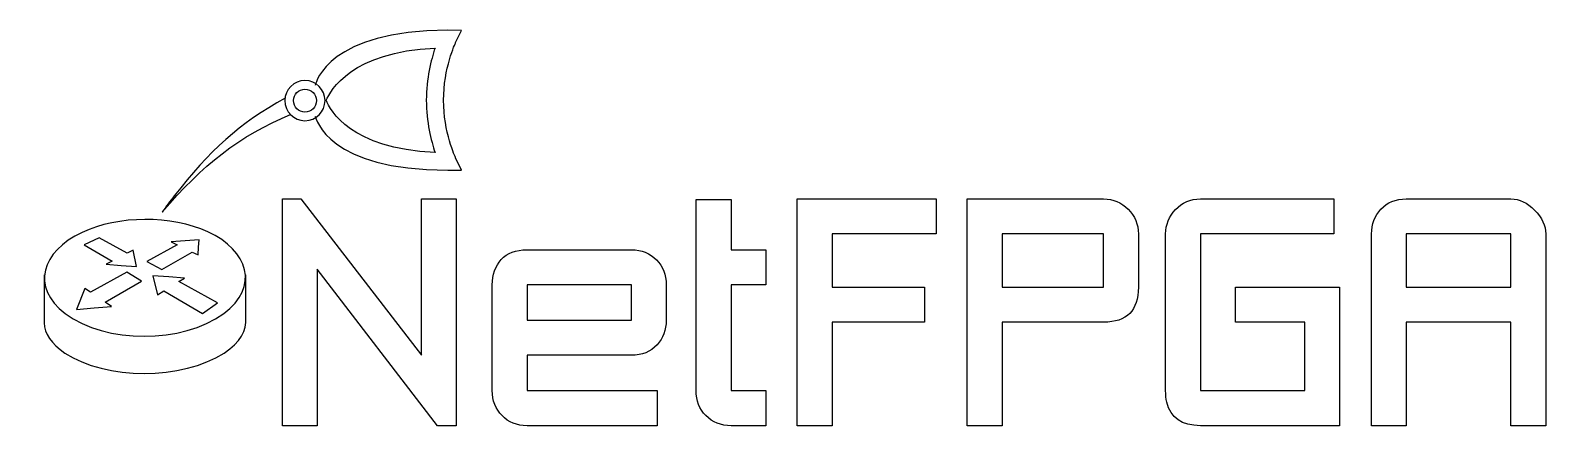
# Model space of a CAD drawing. Extents: x -1 to 152, y -242 to 30.
# Drawn here: x 40.1 to 152.2, y -91.5 to -62.3 of the extents above; entities outside this region: 4.
import ezdxf

# ---------------------------------------------------------------- set-up
doc = ezdxf.new("R2010")
doc.units = 0
doc.layers.get('0').update_dxf_attribs({"linetype": 'CONTINUOUS'})

msp = doc.modelspace()

# ---------------------------------------------------------------- linework, layer by layer
at = {"color": 7}
for points in [[(0, 29.633333), (0, 26.811111)], [(0.846667, 29.068889), (-0.846667, 27.375556)], [(71.537099, -63.176201), (71.967135, -62.264976), (70.959602, -62.263847)], [(70.959602, -72.603481), (71.967488, -72.603481), (71.537099, -71.691198)], [(71.587899, -91.497906), (70.192663, -91.497906), (61.291021, -79.927854), (61.291021, -91.497906), (58.722446, -91.497906), (58.722446, -74.71909), (60.095457, -74.71909), (69.019324, -86.28879), (69.019324, -74.71909), (71.587899, -74.71909), (71.587899, -91.497906), (71.587899, -91.497906)], [(89.330505, -88.904637), (89.330505, -74.785059), (91.920952, -74.785059), (91.920952, -78.489226), (94.491643, -78.489226), (94.491643, -81.080026), (91.920952, -81.080026), (91.920952, -88.907106), (94.491643, -88.907106), (94.491643, -91.497906), (94.491643, -91.497906)], [(107.10733, -77.320826), (99.395607, -77.320826), (99.395607, -81.256415), (106.221152, -81.256415), (106.221152, -83.847215), (99.395607, -83.847215), (99.395607, -91.497906), (96.80516, -91.497906), (96.80516, -74.730026), (107.10733, -74.730026), (107.10733, -77.320826), (107.10733, -77.320826)], [(119.489124, -83.847215), (111.970371, -83.847215), (111.970371, -91.497906), (109.401796, -91.497906), (109.401796, -74.730026), (119.489124, -74.730026)], [(126.645221, -74.730026), (136.528291, -74.730026), (136.528291, -77.320826), (126.645221, -77.320826), (126.645221, -88.907106), (134.373171, -88.907106), (134.373171, -83.847215), (129.232493, -83.847215), (129.232493, -81.256415), (136.941746, -81.256415), (136.941746, -91.497906), (136.941746, -91.497906)], [(141.877107, -74.730026), (149.627282, -74.730026)], [(119.489124, -77.320826), (111.970371, -77.320826), (111.970371, -81.256415), (119.489124, -81.256415), (119.489124, -77.320826), (119.489124, -77.320826)], [(122.057699, -77.319415), (122.057699, -81.257826), (122.057699, -81.257826)], [(124.076293, -88.906401), (124.076293, -77.321531)], [(152.195857, -91.497906), (149.627282, -91.497906), (149.627282, -83.847215), (141.877107, -83.847215), (141.877107, -91.497906), (139.308532, -91.497906), (139.308532, -77.321531)], [(149.627282, -77.320826), (141.877107, -77.320826), (141.877107, -81.256415), (149.627282, -81.256415), (149.627282, -77.320826), (149.627282, -77.320826)], [(152.195857, -77.321531), (152.195857, -91.497906), (152.195857, -91.497906)], [(45.688013, -79.565904), (46.798557, -79.642809), (47.919332, -79.720067), (47.684382, -78.525209), (47.246232, -78.753809), (45.161671, -77.603048), (44.063824, -78.121631), (46.136393, -79.332012), (45.688013, -79.565904), (45.688013, -79.565904)], [(49.808457, -79.953606), (52.036955, -78.655737), (52.483924, -78.873401), (52.522377, -78.300842), (52.559066, -77.757212), (51.529307, -77.829531), (50.495316, -77.903615), (50.931349, -78.115987), (48.702146, -79.348592), (49.808457, -79.953606), (49.808457, -79.953606)], [(76.821005, -78.489226), (84.549307, -78.489226)], [(41.090782, -80.354483), (41.086013, -80.336731), (41.086013, -83.803479)], [(47.200018, -80.156101), (44.522435, -81.635651), (44.114624, -81.360484), (43.497971, -82.896479), (44.791957, -82.791704), (46.078185, -82.686576), (45.612166, -82.371898), (48.302449, -80.80627), (47.200018, -80.156101), (47.200018, -80.156101)], [(51.490149, -80.579081), (50.307638, -80.494415), (49.136063, -80.410101), (49.480727, -81.832148), (49.955213, -81.536167), (52.81236, -83.202337), (53.920435, -82.410704), (51.071402, -80.840842), (51.490149, -80.579081), (51.490149, -80.579081)], [(56.009585, -83.54559), (56.009585, -80.336723), (56.011278, -80.345613)], [(74.25243, -88.905342), (74.25243, -81.082142)], [(84.549307, -81.080026), (76.821357, -81.080026), (76.821357, -83.703987), (84.549307, -83.703987), (84.549307, -81.080026), (84.549307, -81.080026)], [(87.117882, -81.083554), (87.117882, -83.700459), (87.117882, -83.700459)], [(41.086027, -83.835573), (41.086027, -83.894487), (41.08772, -83.894487)], [(84.549307, -86.294434), (76.821005, -86.294434), (76.821005, -88.907106), (86.460305, -88.907106), (86.460305, -91.497906), (76.821005, -91.497906)], [(94.491643, -91.497906), (91.920952, -91.497906)], [(136.941746, -91.497906), (126.645221, -91.497906)], [(0.846667, -239.708889), (-0.846667, -241.402222)], [(0, -239.144445), (0, -241.966667)]]:
    msp.add_lwpolyline(points, dxfattribs=at)
for points in [[(70.959602, -62.263847), (62.173318, -62.263847), (61.215276, -66.105809), (61.158478, -66.309714)], [(61.971882, -67.440226), (62.272449, -66.712798), (63.859596, -63.844715), (70.018038, -63.571665)], [(70.018038, -63.571665), (69.726996, -64.440204), (69.368574, -65.828384), (69.368221, -67.43317)], [(70.645982, -67.43317), (70.646547, -65.091431), (71.52828, -63.195251), (71.537099, -63.176201)], [(60.393555, -65.973729), (59.574052, -65.973729), (58.906949, -66.640479), (58.906949, -67.459981)], [(61.879455, -67.459981), (61.879455, -66.640479), (61.212705, -65.973729), (60.393555, -65.973729)], [(59.54583, -67.459981), (59.54583, -66.991492), (59.925066, -66.612256), (60.393555, -66.612256)], [(59.54583, -67.459981), (59.54583, -66.991492), (59.925066, -66.612256), (60.393555, -66.612256)], [(59.739505, -66.991845), (59.73561, -66.948806), (59.740633, -66.906826), (59.740633, -66.86414)], [(60.393555, -66.612256), (60.861338, -66.612256), (61.240221, -66.991492), (61.240221, -67.459981)], [(60.393555, -66.612256), (60.861338, -66.612256), (61.240221, -66.991492), (61.240221, -67.459981)], [(58.932544, -67.290386), (55.565985, -69.093786), (53.290797, -71.214595), (50.720106, -74.503895)], [(58.906949, -67.459981), (58.906949, -68.279484), (59.574052, -68.945881), (60.393555, -68.945881)], [(60.393555, -68.307001), (59.925066, -68.307001), (59.54583, -67.927765), (59.54583, -67.459981)], [(60.393555, -68.307001), (59.925066, -68.307001), (59.54583, -67.927765), (59.54583, -67.459981)], [(61.240221, -67.459981), (61.240221, -67.927765), (60.861338, -68.307001), (60.393555, -68.307001)], [(60.393555, -68.945881), (61.212705, -68.945881), (61.879455, -68.279484), (61.879455, -67.459981)], [(61.240221, -67.459981), (61.240221, -67.927765), (60.861338, -68.307001), (60.393555, -68.307001)], [(70.018038, -71.296087), (63.767168, -71.027623), (62.252341, -68.166948), (61.971882, -67.440226)], [(69.368221, -67.43317), (69.368503, -69.038662), (69.726996, -70.427901), (70.018038, -71.296087)], [(71.537099, -71.691198), (71.528294, -71.672148), (70.646688, -69.775967), (70.645982, -67.43317)], [(49.825461, -75.709337), (52.838889, -72.222834), (55.455289, -70.08609), (59.363362, -68.472129)], [(61.15742, -68.602428), (61.211042, -68.806687), (62.103116, -72.603481), (70.959602, -72.603481)], [(50.720106, -74.503895), (50.410367, -74.899712), (50.114386, -75.302584), (49.825461, -75.709337)], [(119.489124, -74.730026), (120.197149, -74.730026), (120.802163, -74.984731), (121.304518, -75.493437)], [(124.807602, -75.516015), (125.294788, -74.99214), (125.90721, -74.730026), (126.645221, -74.730026)], [(140.00668, -75.483206), (140.471641, -74.981204), (141.095352, -74.730026), (141.877107, -74.730026)], [(149.627282, -74.730026), (150.247466, -74.730026), (150.830255, -75.006956), (151.376707, -75.560465)], [(53.202885, -77.164192), (50.517188, -75.926648), (46.575249, -75.947815), (43.897313, -77.205467)], [(121.304518, -75.493437), (121.806168, -76.002495), (122.057699, -76.611037), (122.057699, -77.319415)], [(124.076293, -77.321531), (124.076293, -76.642434), (124.320416, -76.040595), (124.807602, -75.516015)], [(139.308532, -77.321531), (139.308532, -76.597984), (139.541366, -75.985209), (140.00668, -75.483206)], [(151.376707, -75.560465), (151.92316, -76.114326), (152.195857, -76.701348), (152.195857, -77.321531)], [(43.897313, -77.205467), (40.908227, -78.609876), (40.069674, -81.261354), (42.659063, -83.201279)], [(54.378341, -83.198456), (57.046046, -81.233484), (56.224427, -78.556959), (53.202885, -77.164192)], [(74.25243, -81.082142), (74.25243, -80.328962), (74.473621, -79.708073), (74.91671, -79.220534)], [(74.91671, -79.220534), (75.359446, -78.733348), (75.994446, -78.489226), (76.821005, -78.489226)], [(84.549307, -78.489226), (85.301782, -78.489226), (85.918085, -78.736876), (86.398216, -79.232176)], [(86.398216, -79.232176), (86.877993, -79.727476), (87.117882, -80.344837), (87.117882, -81.083554)], [(122.057699, -81.257826), (122.057699, -82.983967), (121.201155, -83.847215), (119.489124, -83.847215)], [(41.086027, -83.80347), (41.086027, -83.814392), (41.085745, -83.825342), (41.086027, -83.835573)], [(41.087777, -83.894487), (41.119174, -84.666365), (41.608829, -85.446709), (42.636118, -86.127923)], [(42.659063, -83.201279), (45.659438, -85.449531), (51.310938, -85.45694), (54.378341, -83.198456)], [(54.404079, -86.125383), (55.609168, -85.339747), (56.104821, -84.426405), (56.009571, -83.545519)], [(87.117882, -83.700459), (87.117882, -84.424359), (86.896338, -85.030784), (86.453249, -85.518676)], [(42.636118, -86.127923), (45.648843, -88.126056), (51.324329, -88.132406), (54.404079, -86.125383)], [(86.453249, -85.518676), (85.966416, -86.036201), (85.331416, -86.294434), (84.549307, -86.294434)], [(74.972096, -90.755662), (74.492318, -90.260362), (74.25243, -89.643706), (74.25243, -88.905342)], [(90.061107, -90.755662), (89.573921, -90.260362), (89.330505, -89.643706), (89.330505, -88.904637)], [(124.164488, -89.770354), (124.105927, -89.504712), (124.076293, -89.216492), (124.076293, -88.906401)], [(76.821005, -91.497906), (76.068177, -91.497906), (75.451874, -91.250609), (74.972096, -90.755662)], [(91.920952, -91.497906), (91.168124, -91.497906), (90.548293, -91.250609), (90.061107, -90.755662)], [(126.645221, -91.497906), (125.271857, -91.497906), (124.444946, -90.92182), (124.164488, -89.770354)]]:
    msp.add_open_spline(points, degree=3, dxfattribs=at)

doc.saveas('drawing.dxf')
